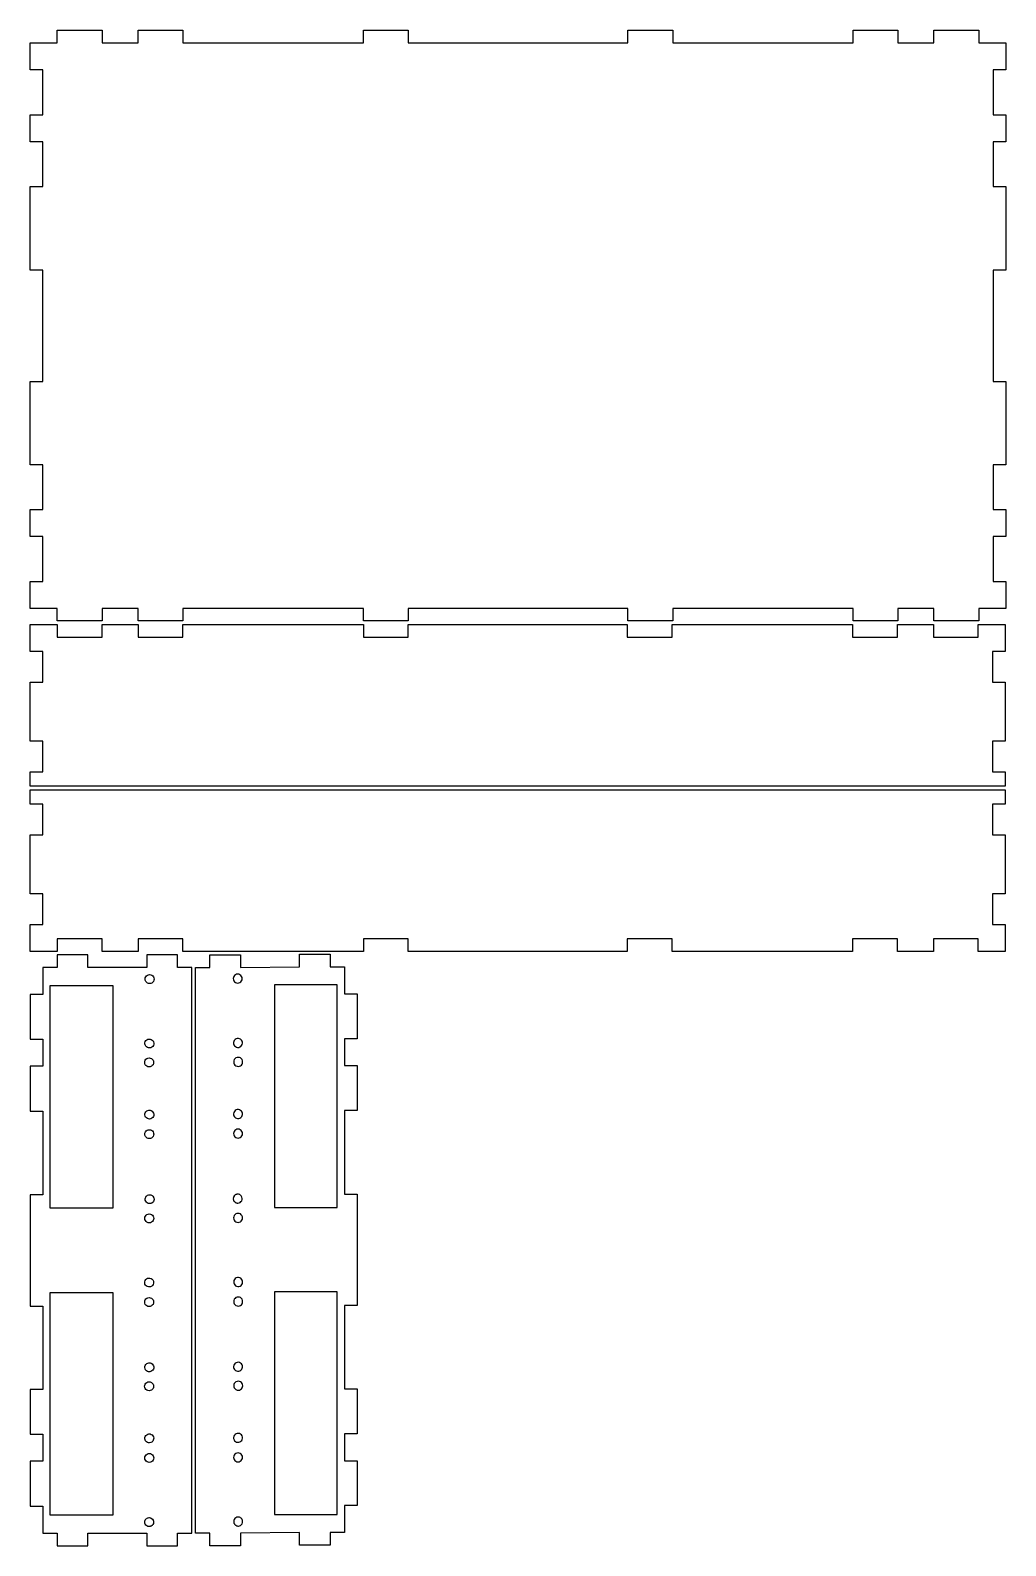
# Model space of a CAD drawing. Header units: metres. Extents: x 53 to 596, y 1470 to 2314.
import ezdxf

# ---------------------------------------------------------------- set-up
doc = ezdxf.new("R2010")
doc.units = ezdxf.units.M

msp = doc.modelspace()

# ---------------------------------------------------------------- linework, layer by layer
at = {"layer": 'Group#17'}
msp.add_polyline3d([(581.39, 1985.19, 0.12), (556.39, 1985.19, 0.12), (556.39, 1992.19, 0.12), (536.39, 1992.19, 0.12), (536.39, 1985.19, 0.12), (511.39, 1985.19, 0.12), (511.39, 1992.19, 0.12), (410.89, 1992.19, 0.12), (410.89, 1985.19, 0.12), (385.89, 1985.19, 0.12), (385.89, 1992.19, 0.12), (263.59, 1992.19, 0.12), (263.59, 1985.19, 0.12), (238.59, 1985.19, 0.12), (238.59, 1992.19, 0.12), (138.09, 1992.19, 0.12), (138.09, 1985.19, 0.12), (113.09, 1985.19, 0.12), (113.09, 1992.19, 0.12), (93.09, 1992.19, 0.12), (93.09, 1985.19, 0.12), (68.09, 1985.19, 0.12), (68.09, 1992.19, 0.12), (53.09, 1992.19, 0.12), (53.09, 2007.19, 0.12), (60.09, 2007.19, 0.12), (60.09, 2032.19, 0.12), (53.09, 2032.19, 0.12), (53.09, 2047.19, 0.12), (60.09, 2047.19, 0.12), (60.09, 2072.19, 0.12), (53.09, 2072.19, 0.12), (53.09, 2118.58, 0.12), (60.09, 2118.58, 0.12), (60.09, 2180.46, 0.12), (53.09, 2180.46, 0.12), (53.09, 2227.04, 0.12), (60.09, 2227.04, 0.12), (60.09, 2252.04, 0.12), (53.09, 2252.04, 0.12), (53.09, 2267.04, 0.12), (60.09, 2267.04, 0.12), (60.09, 2292.04, 0.12), (53.09, 2292.04, 0.12), (53.09, 2307.04, 0.12), (68.09, 2307.04, 0.12), (68.09, 2314.04, 0.12), (93.09, 2314.04, 0.12), (93.09, 2307.04, 0.12), (113.09, 2307.04, 0.12), (113.09, 2314.04, 0.12), (138.09, 2314.04, 0.12), (138.09, 2307.04, 0.12), (238.59, 2307.04, 0.12), (238.59, 2314.04, 0.12), (263.59, 2314.04, 0.12), (263.59, 2307.04, 0.12), (385.89, 2307.04, 0.12), (385.89, 2314.04, 0.12), (410.89, 2314.04, 0.12), (410.89, 2307.04, 0.12), (511.39, 2307.04, 0.12), (511.39, 2314.04, 0.12), (536.39, 2314.04, 0.12), (536.39, 2307.04, 0.12), (556.39, 2307.04, 0.12), (556.39, 2314.04, 0.12), (581.39, 2314.04, 0.12), (581.39, 2307.04, 0.12), (596.39, 2307.04, 0.12), (596.39, 2292.04, 0.12), (589.39, 2292.04, 0.12), (589.39, 2267.04, 0.12), (596.39, 2267.04, 0.12), (596.39, 2252.04, 0.12), (589.39, 2252.04, 0.12), (589.39, 2227.04, 0.12), (596.39, 2227.04, 0.12), (596.39, 2180.46, 0.12), (589.39, 2180.46, 0.12), (589.39, 2118.58, 0.12), (596.39, 2118.58, 0.12), (596.39, 2072.19, 0.12), (589.39, 2072.19, 0.12), (589.39, 2047.19, 0.12), (596.39, 2047.19, 0.12), (596.39, 2032.19, 0.12), (589.39, 2032.19, 0.12), (589.39, 2007.19, 0.12), (596.39, 2007.19, 0.12), (596.39, 1992.19, 0.12), (581.39, 1992.19, 0.12), (581.39, 1985.19, 0.12)], dxfattribs=at)
at = {"layer": 'Group#23'}
for points in [[(263.59, 1983.19, 0.12), (385.59, 1983.19, 0.12), (385.59, 1976.19, 0.12), (410.59, 1976.19, 0.12), (410.59, 1983.19, 0.12), (511.09, 1983.19, 0.12), (511.09, 1976.19, 0.12), (536.09, 1976.19, 0.12), (536.09, 1983.19, 0.12), (556.09, 1983.19, 0.12), (556.09, 1976.19, 0.12), (581.09, 1976.19, 0.12), (581.09, 1983.19, 0.12), (596.09, 1983.19, 0.12), (596.09, 1968.19, 0.12), (589.09, 1968.19, 0.12), (589.09, 1951.19, 0.12), (596.09, 1951.19, 0.12), (596.09, 1918.2, 0.12), (589.09, 1918.2, 0.12), (589.09, 1901.2, 0.12), (596.09, 1901.2, 0.12), (596.09, 1893.2, 0.12), (53.09, 1893.2, 0.12), (53.09, 1901.2, 0.12), (60.09, 1901.2, 0.12), (60.09, 1918.2, 0.12), (53.09, 1918.2, 0.12), (53.09, 1951.19, 0.12), (60.09, 1951.19, 0.12), (60.09, 1968.19, 0.12), (53.09, 1968.19, 0.12), (53.09, 1983.19, 0.12), (68.09, 1983.19, 0.12), (68.09, 1976.19, 0.12), (93.09, 1976.19, 0.12), (93.09, 1983.19, 0.12), (113.09, 1983.19, 0.12), (113.09, 1976.19, 0.12), (138.09, 1976.19, 0.12), (138.09, 1983.19, 0.12), (238.59, 1983.19, 0.12), (238.59, 1976.19, 0.12), (263.59, 1976.19, 0.12), (263.59, 1983.19, 0.12)], [(385.59, 1801.2, 0.12), (263.59, 1801.2, 0.12), (263.59, 1808.2, 0.12), (238.59, 1808.2, 0.12), (238.59, 1801.2, 0.12), (138.09, 1801.2, 0.12), (138.09, 1808.2, 0.12), (113.09, 1808.2, 0.12), (113.09, 1801.2, 0.12), (93.09, 1801.2, 0.12), (93.09, 1808.2, 0.12), (68.09, 1808.2, 0.12), (68.09, 1801.2, 0.12), (53.09, 1801.2, 0.12), (53.09, 1816.2, 0.12), (60.09, 1816.2, 0.12), (60.09, 1833.2, 0.12), (53.09, 1833.2, 0.12), (53.09, 1866.2, 0.12), (60.09, 1866.2, 0.12), (60.09, 1883.2, 0.12), (53.09, 1883.2, 0.12), (53.09, 1891.2, 0.12), (596.09, 1891.2, 0.12), (596.09, 1883.2, 0.12), (589.09, 1883.2, 0.12), (589.09, 1866.2, 0.12), (596.09, 1866.2, 0.12), (596.09, 1833.2, 0.12), (589.09, 1833.2, 0.12), (589.09, 1816.2, 0.12), (596.09, 1816.2, 0.12), (596.09, 1801.2, 0.12), (581.09, 1801.2, 0.12), (581.09, 1808.2, 0.12), (556.09, 1808.2, 0.12), (556.09, 1801.2, 0.12), (536.09, 1801.2, 0.12), (536.09, 1808.2, 0.12), (511.09, 1808.2, 0.12), (511.09, 1801.2, 0.12), (410.59, 1801.2, 0.12), (410.59, 1808.2, 0.12), (385.59, 1808.2, 0.12), (385.59, 1801.2, 0.12)]]:
    msp.add_polyline3d(points, dxfattribs=at)
at = {"layer": 'Group#24'}
for p, q in [((166.19, 1786.71, 0.09), (166.11, 1786.06, 0.09)), ((166.11, 1786.06, 0.09), (166.19, 1785.42, 0.09)), ((166.44, 1787.31, 0.09), (166.19, 1786.71, 0.09)), ((166.19, 1785.42, 0.09), (166.44, 1784.81, 0.1)), ((166.84, 1787.83, 0.09), (166.44, 1787.31, 0.09)), ((166.44, 1784.81, 0.1), (166.84, 1784.3, 0.1)), ((167.36, 1788.23, 0.09), (166.84, 1787.83, 0.09)), ((166.84, 1784.3, 0.1), (167.36, 1783.9, 0.11)), ((167.96, 1788.48, 0.1), (167.36, 1788.23, 0.09)), ((167.36, 1783.9, 0.11), (167.96, 1783.65, 0.11)), ((168.61, 1788.56, 0.1), (167.96, 1788.48, 0.1)), ((167.96, 1783.65, 0.11), (168.61, 1783.56, 0.11)), ((169.26, 1788.48, 0.1), (168.61, 1788.56, 0.1)), ((168.61, 1783.56, 0.11), (169.26, 1783.65, 0.12)), ((169.86, 1788.23, 0.11), (169.26, 1788.48, 0.1)), ((169.26, 1783.65, 0.12), (169.86, 1783.9, 0.12)), ((170.38, 1787.83, 0.11), (169.86, 1788.23, 0.11)), ((169.86, 1783.9, 0.12), (170.38, 1784.3, 0.12)), ((170.77, 1787.31, 0.12), (170.38, 1787.83, 0.11)), ((170.38, 1784.3, 0.12), (170.77, 1784.81, 0.12)), ((171.02, 1786.71, 0.12), (170.77, 1787.31, 0.12)), ((170.77, 1784.81, 0.12), (171.02, 1785.42, 0.12)), ((171.11, 1786.06, 0.12), (171.02, 1786.71, 0.12)), ((171.02, 1785.42, 0.12), (171.11, 1786.06, 0.12)), ((166.42, 1751.08, 0.09), (166.28, 1750.45, 0.09)), ((166.28, 1750.45, 0.09), (166.32, 1749.8, 0.09)), ((166.32, 1749.8, 0.09), (166.51, 1749.18, 0.1)), ((166.72, 1751.66, 0.09), (166.42, 1751.08, 0.09)), ((166.51, 1749.18, 0.1), (166.87, 1748.63, 0.1)), ((167.15, 1752.14, 0.09), (166.72, 1751.66, 0.09)), ((166.87, 1748.63, 0.1), (167.35, 1748.2, 0.11)), ((167.7, 1752.5, 0.09), (167.15, 1752.14, 0.09)), ((167.35, 1748.2, 0.11), (167.93, 1747.9, 0.11)), ((168.32, 1752.69, 0.1), (167.7, 1752.5, 0.09)), ((167.93, 1747.9, 0.11), (168.56, 1747.76, 0.11)), ((168.97, 1752.73, 0.1), (168.32, 1752.69, 0.1)), ((168.56, 1747.76, 0.11), (169.21, 1747.79, 0.12)), ((169.6, 1752.59, 0.1), (168.97, 1752.73, 0.1)), ((169.21, 1747.79, 0.12), (169.83, 1747.99, 0.12)), ((170.18, 1752.29, 0.11), (169.6, 1752.59, 0.1)), ((169.83, 1747.99, 0.12), (170.38, 1748.35, 0.12)), ((170.66, 1751.86, 0.11), (170.18, 1752.29, 0.11)), ((170.38, 1748.35, 0.12), (170.81, 1748.83, 0.12)), ((171.02, 1751.31, 0.12), (170.66, 1751.86, 0.11)), ((170.81, 1748.83, 0.12), (171.11, 1749.41, 0.12)), ((171.22, 1750.69, 0.12), (171.02, 1751.31, 0.12)), ((171.11, 1749.41, 0.12), (171.25, 1750.04, 0.12)), ((171.25, 1750.04, 0.12), (171.22, 1750.69, 0.12)), ((166.46, 1740.34, 0.1), (166.37, 1739.69, 0.1)), ((166.37, 1739.69, 0.1), (166.46, 1739.04, 0.1)), ((166.71, 1740.94, 0.1), (166.46, 1740.34, 0.1)), ((166.46, 1739.04, 0.1), (166.71, 1738.44, 0.11)), ((167.1, 1741.46, 0.1), (166.71, 1740.94, 0.1)), ((166.71, 1738.44, 0.11), (167.1, 1737.92, 0.11)), ((167.62, 1741.86, 0.1), (167.1, 1741.46, 0.1)), ((168.22, 1742.1, 0.1), (167.62, 1741.86, 0.1)), ((168.87, 1742.19, 0.11), (168.22, 1742.1, 0.1)), ((169.52, 1742.1, 0.11), (168.87, 1742.19, 0.11)), ((170.12, 1741.86, 0.12), (169.52, 1742.1, 0.11)), ((170.64, 1741.46, 0.12), (170.12, 1741.86, 0.12)), ((171.04, 1740.94, 0.12), (170.64, 1741.46, 0.12)), ((170.64, 1737.92, 0.13), (171.04, 1738.44, 0.13)), ((171.29, 1740.34, 0.13), (171.04, 1740.94, 0.12)), ((171.04, 1738.44, 0.13), (171.29, 1739.04, 0.13)), ((171.37, 1739.69, 0.13), (171.29, 1740.34, 0.13)), ((171.29, 1739.04, 0.13), (171.37, 1739.69, 0.13)), ((167.1, 1737.92, 0.11), (167.62, 1737.53, 0.12)), ((167.62, 1737.53, 0.12), (168.22, 1737.28, 0.12)), ((168.22, 1737.28, 0.12), (168.87, 1737.19, 0.12)), ((168.87, 1737.19, 0.12), (169.52, 1737.28, 0.13)), ((169.52, 1737.28, 0.13), (170.12, 1737.53, 0.13)), ((170.12, 1737.53, 0.13), (170.64, 1737.92, 0.13)), ((167.73, 1712.91, 0.09), (167.18, 1712.56, 0.09)), ((168.34, 1713.11, 0.1), (167.73, 1712.91, 0.09)), ((168.99, 1713.14, 0.1), (168.34, 1713.11, 0.1)), ((169.63, 1713, 0.1), (168.99, 1713.14, 0.1)), ((170.21, 1712.71, 0.11), (169.63, 1713, 0.1)), ((166.45, 1711.5, 0.09), (166.31, 1710.86, 0.09)), ((166.31, 1710.86, 0.09), (166.34, 1710.21, 0.09)), ((166.34, 1710.21, 0.09), (166.54, 1709.59, 0.1)), ((166.74, 1712.08, 0.09), (166.45, 1711.5, 0.09)), ((166.54, 1709.59, 0.1), (166.89, 1709.05, 0.1)), ((167.18, 1712.56, 0.09), (166.74, 1712.08, 0.09)), ((166.89, 1709.05, 0.1), (167.37, 1708.61, 0.11)), ((167.37, 1708.61, 0.11), (167.95, 1708.32, 0.11)), ((167.95, 1708.32, 0.11), (168.59, 1708.18, 0.11)), ((168.59, 1708.18, 0.11), (169.24, 1708.21, 0.12)), ((169.24, 1708.21, 0.12), (169.86, 1708.41, 0.12)), ((169.86, 1708.41, 0.12), (170.4, 1708.76, 0.12)), ((170.69, 1712.27, 0.11), (170.21, 1712.71, 0.11)), ((170.4, 1708.76, 0.12), (170.84, 1709.24, 0.12)), ((171.04, 1711.72, 0.12), (170.69, 1712.27, 0.11)), ((170.84, 1709.24, 0.12), (171.14, 1709.82, 0.12)), ((171.24, 1711.11, 0.12), (171.04, 1711.72, 0.12)), ((171.14, 1709.82, 0.12), (171.27, 1710.46, 0.12)), ((171.27, 1710.46, 0.12), (171.24, 1711.11, 0.12)), ((166.38, 1700.41, 0.09), (166.29, 1699.76, 0.09)), ((166.29, 1699.76, 0.09), (166.38, 1699.11, 0.09)), ((166.63, 1701.01, 0.09), (166.38, 1700.41, 0.09)), ((166.38, 1699.11, 0.09), (166.63, 1698.51, 0.1)), ((167.02, 1701.53, 0.09), (166.63, 1701.01, 0.09)), ((166.63, 1698.51, 0.1), (167.02, 1697.99, 0.1)), ((167.54, 1701.92, 0.09), (167.02, 1701.53, 0.09)), ((167.02, 1697.99, 0.1), (167.54, 1697.59, 0.11)), ((168.14, 1702.17, 0.1), (167.54, 1701.92, 0.09)), ((167.54, 1697.59, 0.11), (168.14, 1697.35, 0.11)), ((168.79, 1702.26, 0.1), (168.14, 1702.17, 0.1)), ((168.14, 1697.35, 0.11), (168.79, 1697.26, 0.11)), ((169.44, 1702.17, 0.1), (168.79, 1702.26, 0.1)), ((168.79, 1697.26, 0.11), (169.44, 1697.35, 0.12)), ((170.04, 1701.92, 0.11), (169.44, 1702.17, 0.1)), ((169.44, 1697.35, 0.12), (170.04, 1697.59, 0.12)), ((170.56, 1701.53, 0.11), (170.04, 1701.92, 0.11)), ((170.04, 1697.59, 0.12), (170.56, 1697.99, 0.12)), ((170.96, 1701.01, 0.12), (170.56, 1701.53, 0.11)), ((170.56, 1697.99, 0.12), (170.96, 1698.51, 0.12)), ((171.21, 1700.41, 0.12), (170.96, 1701.01, 0.12)), ((170.96, 1698.51, 0.12), (171.21, 1699.11, 0.12)), ((171.29, 1699.76, 0.12), (171.21, 1700.41, 0.12)), ((171.21, 1699.11, 0.12), (171.29, 1699.76, 0.12)), ((166.18, 1664.11, 0.09), (166.11, 1663.79, 0.09)), ((166.18, 1664.11, 0.09), (166.12, 1663.44, 0.09)), ((166.12, 1663.44, 0.09), (166.26, 1662.75, 0.1)), ((166.12, 1663.44, 0.09), (166.14, 1663.14, 0.09)), ((166.4, 1664.72, 0.09), (166.18, 1664.11, 0.09)), ((166.4, 1664.72, 0.09), (166.24, 1664.42, 0.09)), ((166.26, 1662.75, 0.1), (166.5, 1662.23, 0.1)), ((166.26, 1662.75, 0.1), (166.34, 1662.52, 0.1)), ((166.78, 1665.25, 0.09), (166.4, 1664.72, 0.09)), ((166.5, 1662.23, 0.1), (166.59, 1662.12, 0.1)), ((166.78, 1665.25, 0.09), (166.54, 1665, 0.09)), ((166.59, 1662.12, 0.1), (166.69, 1661.97, 0.1)), ((167.28, 1665.67, 0.09), (166.78, 1665.25, 0.09)), ((167.28, 1665.67, 0.09), (166.98, 1665.48, 0.09)), ((167.87, 1665.94, 0.1), (167.28, 1665.67, 0.09)), ((167.87, 1665.94, 0.1), (167.52, 1665.84, 0.09)), ((168.51, 1666.05, 0.1), (167.87, 1665.94, 0.1)), ((168.51, 1666.05, 0.1), (168.14, 1666.03, 0.1)), ((169.1, 1666, 0.1), (168.51, 1666.05, 0.1)), ((169.1, 1666, 0.1), (168.79, 1666.07, 0.1)), ((169.66, 1665.81, 0.11), (169.1, 1666, 0.1)), ((169.66, 1665.81, 0.11), (169.43, 1665.93, 0.1)), ((169.77, 1665.77, 0.11), (169.66, 1665.81, 0.11)), ((169.85, 1665.71, 0.11), (169.77, 1665.77, 0.11)), ((170.16, 1665.49, 0.11), (170.01, 1665.63, 0.11)), ((170.3, 1665.39, 0.11), (170.16, 1665.49, 0.11)), ((170.4, 1665.28, 0.11), (170.3, 1665.39, 0.11)), ((170.44, 1661.87, 0.12), (170.82, 1662.41, 0.12)), ((170.56, 1665.08, 0.11), (170.49, 1665.2, 0.11)), ((170.8, 1664.71, 0.12), (170.56, 1665.08, 0.11)), ((170.72, 1664.9, 0.11), (170.56, 1665.08, 0.11)), ((170.8, 1664.71, 0.12), (170.72, 1664.9, 0.11)), ((170.99, 1664.3, 0.12), (170.8, 1664.71, 0.12)), ((170.82, 1662.41, 0.12), (171.04, 1663.02, 0.12)), ((171.1, 1663.66, 0.12), (170.99, 1664.3, 0.12)), ((171.04, 1663.02, 0.12), (171.1, 1663.66, 0.12)), ((166.67, 1654.11, 0.39), (166.42, 1653.5, 0.39)), ((167.06, 1654.62, 0.39), (166.67, 1654.11, 0.39)), ((166.81, 1661.87, 0.1), (166.92, 1661.73, 0.1)), ((166.92, 1661.73, 0.1), (167.09, 1661.61, 0.1)), ((167.58, 1655.02, 0.39), (167.06, 1654.62, 0.39)), ((167.09, 1661.61, 0.1), (167.17, 1661.54, 0.1)), ((167.17, 1661.54, 0.1), (167.26, 1661.49, 0.11)), ((167.26, 1661.49, 0.11), (167.45, 1661.36, 0.11)), ((167.26, 1661.49, 0.11), (167.7, 1661.26, 0.11)), ((167.45, 1661.36, 0.11), (167.7, 1661.26, 0.11)), ((168.18, 1655.27, 0.4), (167.58, 1655.02, 0.39)), ((167.7, 1661.26, 0.11), (167.75, 1661.24, 0.11)), ((167.75, 1661.24, 0.11), (167.8, 1661.23, 0.11)), ((167.8, 1661.23, 0.11), (168.06, 1661.13, 0.11)), ((167.8, 1661.23, 0.11), (168.39, 1661.1, 0.11)), ((168.06, 1661.13, 0.11), (168.39, 1661.1, 0.11)), ((168.83, 1655.36, 0.4), (168.18, 1655.27, 0.4)), ((168.39, 1661.1, 0.11), (168.71, 1661.07, 0.12)), ((168.71, 1661.07, 0.12), (169.35, 1661.18, 0.12)), ((169.48, 1655.27, 0.4), (168.83, 1655.36, 0.4)), ((169.35, 1661.18, 0.12), (169.94, 1661.46, 0.12)), ((170.08, 1655.02, 0.41), (169.48, 1655.27, 0.4)), ((169.94, 1661.46, 0.12), (170.44, 1661.87, 0.12)), ((170.6, 1654.62, 0.41), (170.08, 1655.02, 0.41)), ((171, 1654.11, 0.42), (170.6, 1654.62, 0.41)), ((171.24, 1653.5, 0.42), (171, 1654.11, 0.42)), ((166.42, 1653.5, 0.39), (166.33, 1652.86, 0.39)), ((166.33, 1652.86, 0.39), (166.42, 1652.21, 0.39)), ((166.42, 1652.21, 0.39), (166.67, 1651.61, 0.4)), ((166.67, 1651.61, 0.4), (167.06, 1651.09, 0.4)), ((167.06, 1651.09, 0.4), (167.58, 1650.69, 0.41)), ((167.58, 1650.69, 0.41), (168.18, 1650.44, 0.41)), ((168.18, 1650.44, 0.41), (168.83, 1650.36, 0.41)), ((168.83, 1650.36, 0.41), (169.48, 1650.44, 0.42)), ((169.48, 1650.44, 0.42), (170.08, 1650.69, 0.42)), ((170.08, 1650.69, 0.42), (170.6, 1651.09, 0.42)), ((170.6, 1651.09, 0.42), (171, 1651.61, 0.42)), ((171, 1651.61, 0.42), (171.24, 1652.21, 0.42)), ((171.33, 1652.86, 0.42), (171.24, 1653.5, 0.42)), ((171.24, 1652.21, 0.42), (171.33, 1652.86, 0.42)), ((166.44, 1570.8, 0.39), (166.3, 1570.16, 0.39)), ((166.3, 1570.16, 0.39), (166.33, 1569.51, 0.39)), ((166.33, 1569.51, 0.39), (166.53, 1568.9, 0.4)), ((166.74, 1571.38, 0.39), (166.44, 1570.8, 0.39)), ((167.17, 1571.86, 0.39), (166.74, 1571.38, 0.39)), ((167.72, 1572.21, 0.39), (167.17, 1571.86, 0.39)), ((168.34, 1572.41, 0.4), (167.72, 1572.21, 0.39)), ((168.99, 1572.44, 0.4), (168.34, 1572.41, 0.4)), ((169.62, 1572.31, 0.4), (168.99, 1572.44, 0.4)), ((170.2, 1572.01, 0.41), (169.62, 1572.31, 0.4)), ((170.68, 1571.57, 0.41), (170.2, 1572.01, 0.41)), ((171.04, 1571.03, 0.42), (170.68, 1571.57, 0.41)), ((171.23, 1570.41, 0.42), (171.04, 1571.03, 0.42)), ((171.13, 1569.12, 0.42), (171.27, 1569.76, 0.42)), ((171.27, 1569.76, 0.42), (171.23, 1570.41, 0.42)), ((166.53, 1568.9, 0.4), (166.89, 1568.35, 0.4)), ((167.12, 1561.17, 0.4), (166.72, 1560.66, 0.4)), ((166.89, 1568.35, 0.4), (167.37, 1567.91, 0.41)), ((167.64, 1561.57, 0.4), (167.12, 1561.17, 0.4)), ((167.37, 1567.91, 0.41), (167.95, 1567.62, 0.41)), ((168.24, 1561.82, 0.4), (167.64, 1561.57, 0.4)), ((167.95, 1567.62, 0.41), (168.58, 1567.48, 0.41)), ((168.89, 1561.91, 0.41), (168.24, 1561.82, 0.4)), ((168.58, 1567.48, 0.41), (169.23, 1567.51, 0.42)), ((169.54, 1561.82, 0.41), (168.89, 1561.91, 0.41)), ((169.23, 1567.51, 0.42), (169.85, 1567.71, 0.42)), ((170.14, 1561.57, 0.42), (169.54, 1561.82, 0.41)), ((169.85, 1567.71, 0.42), (170.4, 1568.06, 0.42)), ((170.66, 1561.17, 0.42), (170.14, 1561.57, 0.42)), ((170.4, 1568.06, 0.42), (170.83, 1568.54, 0.42)), ((171.05, 1560.66, 0.42), (170.66, 1561.17, 0.42)), ((170.83, 1568.54, 0.42), (171.13, 1569.12, 0.42)), ((166.47, 1560.05, 0.4), (166.39, 1559.41, 0.4)), ((166.39, 1559.41, 0.4), (166.47, 1558.76, 0.4)), ((166.72, 1560.66, 0.4), (166.47, 1560.05, 0.4)), ((166.47, 1558.76, 0.4), (166.72, 1558.16, 0.41)), ((166.72, 1558.16, 0.41), (167.12, 1557.64, 0.41)), ((167.12, 1557.64, 0.41), (167.64, 1557.24, 0.41)), ((167.64, 1557.24, 0.41), (168.24, 1556.99, 0.42)), ((168.24, 1556.99, 0.42), (168.89, 1556.91, 0.42)), ((168.89, 1556.91, 0.42), (169.54, 1556.99, 0.43)), ((169.54, 1556.99, 0.43), (170.14, 1557.24, 0.43)), ((170.14, 1557.24, 0.43), (170.66, 1557.64, 0.43)), ((170.66, 1557.64, 0.43), (171.05, 1558.16, 0.43)), ((171.3, 1560.05, 0.43), (171.05, 1560.66, 0.42)), ((171.05, 1558.16, 0.43), (171.3, 1558.76, 0.43)), ((171.39, 1559.41, 0.43), (171.3, 1560.05, 0.43)), ((171.3, 1558.76, 0.43), (171.39, 1559.41, 0.43)), ((166.46, 1531.22, 0.39), (166.33, 1530.58, 0.39)), ((166.33, 1530.58, 0.39), (166.36, 1529.93, 0.39)), ((166.36, 1529.93, 0.39), (166.56, 1529.31, 0.4)), ((166.76, 1531.79, 0.39), (166.46, 1531.22, 0.39)), ((166.56, 1529.31, 0.4), (166.91, 1528.77, 0.4)), ((167.2, 1532.28, 0.39), (166.76, 1531.79, 0.39)), ((166.91, 1528.77, 0.4), (167.39, 1528.33, 0.4)), ((167.74, 1532.63, 0.39), (167.2, 1532.28, 0.39)), ((167.39, 1528.33, 0.4), (167.97, 1528.03, 0.41)), ((168.36, 1532.83, 0.4), (167.74, 1532.63, 0.39)), ((167.97, 1528.03, 0.41), (168.61, 1527.89, 0.41)), ((169.01, 1532.86, 0.4), (168.36, 1532.83, 0.4)), ((168.61, 1527.89, 0.41), (169.26, 1527.93, 0.42)), ((169.65, 1532.72, 0.4), (169.01, 1532.86, 0.4)), ((169.26, 1527.93, 0.42), (169.87, 1528.13, 0.42)), ((170.23, 1532.42, 0.41), (169.65, 1532.72, 0.4)), ((169.87, 1528.13, 0.42), (170.42, 1528.48, 0.42)), ((170.71, 1531.99, 0.41), (170.23, 1532.42, 0.41)), ((170.42, 1528.48, 0.42), (170.86, 1528.96, 0.42)), ((171.06, 1531.44, 0.42), (170.71, 1531.99, 0.41)), ((170.86, 1528.96, 0.42), (171.15, 1529.54, 0.42)), ((171.26, 1530.82, 0.42), (171.06, 1531.44, 0.42)), ((171.15, 1529.54, 0.42), (171.29, 1530.17, 0.42)), ((171.29, 1530.17, 0.42), (171.26, 1530.82, 0.42)), ((166.39, 1520.12, 0.39), (166.31, 1519.48, 0.39)), ((166.31, 1519.48, 0.39), (166.39, 1518.83, 0.39)), ((166.64, 1520.73, 0.39), (166.39, 1520.12, 0.39)), ((166.39, 1518.83, 0.39), (166.64, 1518.23, 0.4)), ((167.04, 1521.24, 0.39), (166.64, 1520.73, 0.39)), ((167.56, 1521.64, 0.39), (167.04, 1521.24, 0.39)), ((168.16, 1521.89, 0.4), (167.56, 1521.64, 0.39)), ((168.81, 1521.98, 0.4), (168.16, 1521.89, 0.4)), ((169.46, 1521.89, 0.4), (168.81, 1521.98, 0.4)), ((170.06, 1521.64, 0.41), (169.46, 1521.89, 0.4)), ((170.58, 1521.24, 0.41), (170.06, 1521.64, 0.41)), ((170.97, 1520.73, 0.42), (170.58, 1521.24, 0.41)), ((171.22, 1520.12, 0.42), (170.97, 1520.73, 0.42)), ((170.97, 1518.23, 0.42), (171.22, 1518.83, 0.42)), ((171.31, 1519.48, 0.42), (171.22, 1520.12, 0.42)), ((171.22, 1518.83, 0.42), (171.31, 1519.48, 0.42)), ((166.64, 1518.23, 0.4), (167.04, 1517.71, 0.4)), ((167.04, 1517.71, 0.4), (167.56, 1517.31, 0.41)), ((167.56, 1517.31, 0.41), (168.16, 1517.06, 0.41)), ((168.16, 1517.06, 0.41), (168.81, 1516.98, 0.41)), ((168.81, 1516.98, 0.41), (169.46, 1517.06, 0.42)), ((169.46, 1517.06, 0.42), (170.06, 1517.31, 0.42)), ((170.06, 1517.31, 0.42), (170.58, 1517.71, 0.42)), ((170.58, 1517.71, 0.42), (170.97, 1518.23, 0.42)), ((167.04, 1485.44, 0.4), (166.67, 1484.91, 0.4)), ((167.04, 1485.44, 0.4), (166.8, 1485.19, 0.4)), ((167.54, 1485.86, 0.4), (167.04, 1485.44, 0.4)), ((167.54, 1485.86, 0.4), (167.24, 1485.67, 0.4)), ((168.13, 1486.13, 0.41), (167.54, 1485.86, 0.4)), ((168.13, 1486.13, 0.41), (167.79, 1486.02, 0.4)), ((168.77, 1486.24, 0.41), (168.13, 1486.13, 0.41)), ((168.77, 1486.24, 0.41), (168.41, 1486.22, 0.41)), ((169.37, 1486.19, 0.41), (168.77, 1486.24, 0.41)), ((169.37, 1486.19, 0.41), (169.06, 1486.26, 0.41)), ((169.93, 1486, 0.42), (169.37, 1486.19, 0.41)), ((169.93, 1486, 0.42), (169.69, 1486.12, 0.41)), ((170.03, 1485.96, 0.42), (169.93, 1486, 0.42)), ((170.11, 1485.9, 0.42), (170.03, 1485.96, 0.42)), ((170.42, 1485.68, 0.42), (170.27, 1485.82, 0.42)), ((170.56, 1485.58, 0.42), (170.42, 1485.68, 0.42)), ((170.66, 1485.47, 0.42), (170.56, 1485.58, 0.42)), ((170.83, 1485.27, 0.42), (170.75, 1485.39, 0.42)), ((170.98, 1485.08, 0.43), (170.83, 1485.27, 0.42)), ((171.07, 1484.9, 0.43), (170.83, 1485.27, 0.42)), ((171.07, 1484.9, 0.43), (170.98, 1485.08, 0.43)), ((166.44, 1484.3, 0.4), (166.37, 1483.98, 0.4)), ((166.44, 1484.3, 0.4), (166.39, 1483.62, 0.4)), ((166.39, 1483.62, 0.4), (166.53, 1482.94, 0.41)), ((166.39, 1483.62, 0.4), (166.4, 1483.33, 0.4)), ((166.67, 1484.91, 0.4), (166.44, 1484.3, 0.4)), ((166.67, 1484.91, 0.4), (166.51, 1484.61, 0.4)), ((166.53, 1482.94, 0.41), (166.77, 1482.42, 0.41)), ((166.53, 1482.94, 0.41), (166.6, 1482.71, 0.41)), ((166.77, 1482.42, 0.41), (166.86, 1482.31, 0.41)), ((166.86, 1482.31, 0.41), (166.95, 1482.16, 0.41)), ((167.07, 1482.06, 0.41), (167.18, 1481.92, 0.41)), ((167.18, 1481.92, 0.41), (167.35, 1481.8, 0.41)), ((167.35, 1481.8, 0.41), (167.44, 1481.73, 0.41)), ((167.44, 1481.73, 0.41), (167.52, 1481.68, 0.42)), ((167.52, 1481.68, 0.42), (167.97, 1481.45, 0.42)), ((167.52, 1481.68, 0.42), (167.71, 1481.55, 0.42)), ((167.71, 1481.55, 0.42), (167.97, 1481.45, 0.42)), ((167.97, 1481.45, 0.42), (168.01, 1481.43, 0.42)), ((168.01, 1481.43, 0.42), (168.06, 1481.42, 0.42)), ((168.06, 1481.42, 0.42), (168.65, 1481.29, 0.42)), ((168.06, 1481.42, 0.42), (168.33, 1481.32, 0.42)), ((168.33, 1481.32, 0.42), (168.65, 1481.29, 0.42)), ((168.65, 1481.29, 0.42), (168.97, 1481.26, 0.43)), ((168.97, 1481.26, 0.43), (169.61, 1481.37, 0.43)), ((169.61, 1481.37, 0.43), (170.2, 1481.65, 0.43)), ((170.2, 1481.65, 0.43), (170.7, 1482.06, 0.43)), ((170.7, 1482.06, 0.43), (171.08, 1482.59, 0.43)), ((171.25, 1484.49, 0.43), (171.07, 1484.9, 0.43)), ((171.08, 1482.59, 0.43), (171.3, 1483.2, 0.43)), ((171.36, 1483.85, 0.43), (171.25, 1484.49, 0.43)), ((171.3, 1483.2, 0.43), (171.36, 1483.85, 0.43))]:
    msp.add_line(p, q, dxfattribs=at)
for points in [[(235.08, 1666.02, 0.12), (235.08, 1604.02, 0.12), (228.08, 1604.02, 0.12), (228.08, 1557.63, 0.12), (235.08, 1557.63, 0.12), (235.08, 1532.63, 0.12), (228.08, 1532.63, 0.12), (228.08, 1517.63, 0.12), (235.08, 1517.63, 0.12), (235.08, 1492.63, 0.12), (228.08, 1492.63, 0.12), (228.08, 1477.63, 0.12), (220.08, 1477.63, 0.12), (220.08, 1470.63, 0.12), (203.08, 1470.63, 0.12), (203.08, 1477.63, 0.12), (170.08, 1477.33, 0.12), (170.08, 1470.33, 0.12), (153.08, 1470.33, 0.12), (153.08, 1477.33, 0.12), (145.08, 1477.33, 0.12), (145.08, 1792.3, 0.12), (153.08, 1792.3, 0.12), (153.08, 1799.3, 0.12), (170.08, 1799.3, 0.12), (170.08, 1792.3, 0.12), (203.08, 1792.61, 0.12), (203.08, 1799.61, 0.12), (220.08, 1799.61, 0.12), (220.08, 1792.61, 0.12), (228.08, 1792.61, 0.12), (228.08, 1777.61, 0.12), (235.08, 1777.61, 0.12), (235.08, 1752.61, 0.12), (228.08, 1752.61, 0.12), (228.08, 1737.61, 0.12), (235.08, 1737.61, 0.12), (235.08, 1712.61, 0.12), (228.08, 1712.61, 0.12), (228.08, 1666.02, 0.12), (235.08, 1666.02, 0.12)], [(189.08, 1782.61, 0.12), (189.08, 1658.61, 0.12), (224.08, 1658.61, 0.12), (224.08, 1782.61, 0.12), (189.08, 1782.61, 0.12)], [(166.62, 1616.09, 0.41), (166.97, 1615.54, 0.41), (167.46, 1615.1, 0.42), (168.03, 1614.81, 0.42), (168.67, 1614.67, 0.42), (169.32, 1614.7, 0.43), (169.94, 1614.9, 0.43), (170.48, 1615.25, 0.43), (170.92, 1615.74, 0.43), (171.22, 1616.31, 0.43), (171.36, 1616.95, 0.43), (171.32, 1617.6, 0.43), (171.12, 1618.22, 0.43), (170.77, 1618.76, 0.42), (170.29, 1619.2, 0.42), (169.71, 1619.5, 0.41), (169.08, 1619.63, 0.41), (168.43, 1619.6, 0.41), (167.81, 1619.4, 0.4), (167.26, 1619.05, 0.4), (166.83, 1618.57, 0.4), (166.53, 1617.99, 0.4), (166.39, 1617.36, 0.4), (166.42, 1616.71, 0.4), (166.62, 1616.09, 0.41)], [(224.08, 1487.63, 0.12), (224.08, 1611.63, 0.12), (189.08, 1611.63, 0.12), (189.08, 1487.63, 0.12), (224.08, 1487.63, 0.12)], [(170.64, 1608.02, 0.42), (170.12, 1608.42, 0.42), (169.52, 1608.67, 0.41), (168.87, 1608.75, 0.41), (168.23, 1608.67, 0.41), (167.62, 1608.42, 0.4), (167.11, 1608.02, 0.4), (166.71, 1607.5, 0.4), (166.46, 1606.9, 0.4), (166.37, 1606.25, 0.4), (166.46, 1605.61, 0.4), (166.71, 1605, 0.41), (167.11, 1604.48, 0.41), (167.62, 1604.09, 0.42), (168.23, 1603.84, 0.42), (168.87, 1603.75, 0.42), (169.52, 1603.84, 0.43), (170.12, 1604.09, 0.43), (170.64, 1604.48, 0.43), (171.04, 1605, 0.43), (171.29, 1605.61, 0.43), (171.37, 1606.25, 0.43), (171.29, 1606.9, 0.43), (171.04, 1607.5, 0.43), (170.64, 1608.02, 0.42)]]:
    msp.add_polyline3d(points, dxfattribs=at)
at = {"layer": 'Group#27'}
for p, q in [((117.05, 1785.76, 0.13), (117.14, 1786.4, 0.13)), ((117.14, 1785.11, 0.12), (117.05, 1785.76, 0.13)), ((117.14, 1786.4, 0.13), (117.39, 1787.01, 0.13)), ((117.39, 1784.51, 0.12), (117.14, 1785.11, 0.12)), ((117.39, 1787.01, 0.13), (117.78, 1787.53, 0.14)), ((117.78, 1783.99, 0.12), (117.39, 1784.51, 0.12)), ((117.78, 1787.53, 0.14), (118.3, 1787.92, 0.14)), ((118.3, 1783.59, 0.13), (117.78, 1783.99, 0.12)), ((118.3, 1787.92, 0.14), (118.9, 1788.17, 0.14)), ((118.9, 1783.34, 0.13), (118.3, 1783.59, 0.13)), ((118.9, 1788.17, 0.14), (119.55, 1788.26, 0.15)), ((119.55, 1783.26, 0.13), (118.9, 1783.34, 0.13)), ((119.55, 1788.26, 0.15), (120.2, 1788.17, 0.15)), ((120.2, 1783.34, 0.14), (119.55, 1783.26, 0.13)), ((120.2, 1788.17, 0.15), (120.8, 1787.92, 0.15)), ((120.8, 1783.59, 0.14), (120.2, 1783.34, 0.14)), ((120.8, 1787.92, 0.15), (121.32, 1787.53, 0.16)), ((121.32, 1783.99, 0.14), (120.8, 1783.59, 0.14)), ((121.32, 1787.53, 0.16), (121.72, 1787.01, 0.16)), ((121.72, 1784.51, 0.15), (121.32, 1783.99, 0.14)), ((121.72, 1787.01, 0.16), (121.97, 1786.4, 0.16)), ((121.97, 1785.11, 0.15), (121.72, 1784.51, 0.15)), ((121.97, 1786.4, 0.16), (122.05, 1785.76, 0.15)), ((122.05, 1785.76, 0.15), (121.97, 1785.11, 0.15)), ((116.91, 1749.74, 0.12), (116.95, 1750.38, 0.13)), ((117.05, 1749.1, 0.12), (116.91, 1749.74, 0.12)), ((116.95, 1750.38, 0.13), (117.14, 1751, 0.13)), ((117.35, 1748.52, 0.12), (117.05, 1749.1, 0.12)), ((117.14, 1751, 0.13), (117.5, 1751.55, 0.13)), ((117.78, 1748.04, 0.12), (117.35, 1748.52, 0.12)), ((117.5, 1751.55, 0.13), (117.98, 1751.99, 0.14)), ((118.33, 1747.69, 0.13), (117.78, 1748.04, 0.12)), ((117.98, 1751.99, 0.14), (118.56, 1752.28, 0.14)), ((118.95, 1747.49, 0.13), (118.33, 1747.69, 0.13)), ((118.56, 1752.28, 0.14), (119.19, 1752.42, 0.15)), ((119.6, 1747.46, 0.13), (118.95, 1747.49, 0.13)), ((119.19, 1752.42, 0.15), (119.84, 1752.39, 0.15)), ((120.23, 1747.59, 0.14), (119.6, 1747.46, 0.13)), ((119.84, 1752.39, 0.15), (120.46, 1752.19, 0.15)), ((120.81, 1747.89, 0.14), (120.23, 1747.59, 0.14)), ((120.46, 1752.19, 0.15), (121.01, 1751.84, 0.16)), ((121.29, 1748.33, 0.15), (120.81, 1747.89, 0.14)), ((121.01, 1751.84, 0.16), (121.44, 1751.36, 0.16)), ((121.65, 1748.87, 0.15), (121.29, 1748.33, 0.15)), ((121.44, 1751.36, 0.16), (121.74, 1750.78, 0.16)), ((121.85, 1749.49, 0.15), (121.65, 1748.87, 0.15)), ((121.74, 1750.78, 0.16), (121.88, 1750.14, 0.15)), ((121.88, 1750.14, 0.15), (121.85, 1749.49, 0.15)), ((116.79, 1739.38, 0.12), (116.88, 1740.03, 0.12)), ((116.88, 1738.74, 0.12), (116.79, 1739.38, 0.12)), ((116.88, 1740.03, 0.12), (117.13, 1740.63, 0.12)), ((117.13, 1738.13, 0.11), (116.88, 1738.74, 0.12)), ((117.13, 1740.63, 0.12), (117.52, 1741.15, 0.13)), ((117.52, 1737.62, 0.12), (117.13, 1738.13, 0.11)), ((117.52, 1741.15, 0.13), (118.04, 1741.55, 0.13)), ((118.04, 1741.55, 0.13), (118.64, 1741.8, 0.14)), ((118.64, 1741.8, 0.14), (119.29, 1741.88, 0.14)), ((119.29, 1741.88, 0.14), (119.94, 1741.8, 0.14)), ((119.94, 1741.8, 0.14), (120.54, 1741.55, 0.15)), ((120.54, 1741.55, 0.15), (121.06, 1741.15, 0.15)), ((121.06, 1741.15, 0.15), (121.46, 1740.63, 0.15)), ((121.46, 1738.13, 0.14), (121.06, 1737.62, 0.14)), ((121.46, 1740.63, 0.15), (121.71, 1740.03, 0.15)), ((121.71, 1738.74, 0.14), (121.46, 1738.13, 0.14)), ((121.71, 1740.03, 0.15), (121.79, 1739.38, 0.15)), ((121.79, 1739.38, 0.15), (121.71, 1738.74, 0.14)), ((118.04, 1737.22, 0.12), (117.52, 1737.62, 0.12)), ((118.64, 1736.97, 0.12), (118.04, 1737.22, 0.12)), ((119.29, 1736.88, 0.12), (118.64, 1736.97, 0.12)), ((119.94, 1736.97, 0.13), (119.29, 1736.88, 0.12)), ((120.54, 1737.22, 0.13), (119.94, 1736.97, 0.13)), ((121.06, 1737.62, 0.14), (120.54, 1737.22, 0.13)), ((118.53, 1712.7, 0.14), (119.17, 1712.84, 0.15)), ((119.17, 1712.84, 0.15), (119.82, 1712.8, 0.15)), ((119.82, 1712.8, 0.15), (120.44, 1712.6, 0.15)), ((116.89, 1710.15, 0.12), (116.92, 1710.8, 0.13)), ((117.03, 1709.52, 0.12), (116.89, 1710.15, 0.12)), ((116.92, 1710.8, 0.13), (117.12, 1711.42, 0.13)), ((117.32, 1708.94, 0.12), (117.03, 1709.52, 0.12)), ((117.12, 1711.42, 0.13), (117.47, 1711.97, 0.13)), ((117.76, 1708.46, 0.12), (117.32, 1708.94, 0.12)), ((117.47, 1711.97, 0.13), (117.95, 1712.4, 0.14)), ((118.31, 1708.1, 0.13), (117.76, 1708.46, 0.12)), ((117.95, 1712.4, 0.14), (118.53, 1712.7, 0.14)), ((118.92, 1707.9, 0.13), (118.31, 1708.1, 0.13)), ((119.57, 1707.87, 0.13), (118.92, 1707.9, 0.13)), ((120.21, 1708.01, 0.14), (119.57, 1707.87, 0.13)), ((120.79, 1708.31, 0.14), (120.21, 1708.01, 0.14)), ((120.44, 1712.6, 0.15), (120.98, 1712.25, 0.16)), ((121.27, 1708.74, 0.15), (120.79, 1708.31, 0.14)), ((120.98, 1712.25, 0.16), (121.42, 1711.77, 0.16)), ((121.62, 1709.29, 0.15), (121.27, 1708.74, 0.15)), ((121.42, 1711.77, 0.16), (121.72, 1711.19, 0.16)), ((121.82, 1709.91, 0.15), (121.62, 1709.29, 0.15)), ((121.72, 1711.19, 0.16), (121.85, 1710.56, 0.15)), ((121.85, 1710.56, 0.15), (121.82, 1709.91, 0.15)), ((116.87, 1699.45, 0.13), (116.96, 1700.1, 0.13)), ((116.96, 1698.81, 0.12), (116.87, 1699.45, 0.13)), ((116.96, 1700.1, 0.13), (117.21, 1700.7, 0.13)), ((117.21, 1698.2, 0.12), (116.96, 1698.81, 0.12)), ((117.21, 1700.7, 0.13), (117.6, 1701.22, 0.14)), ((117.6, 1697.69, 0.12), (117.21, 1698.2, 0.12)), ((117.6, 1701.22, 0.14), (118.12, 1701.62, 0.14)), ((118.12, 1697.29, 0.13), (117.6, 1697.69, 0.12)), ((118.12, 1701.62, 0.14), (118.72, 1701.87, 0.14)), ((118.72, 1697.04, 0.13), (118.12, 1697.29, 0.13)), ((118.72, 1701.87, 0.14), (119.37, 1701.95, 0.15)), ((119.37, 1696.95, 0.13), (118.72, 1697.04, 0.13)), ((119.37, 1701.95, 0.15), (120.02, 1701.87, 0.15)), ((120.02, 1697.04, 0.14), (119.37, 1696.95, 0.13)), ((120.02, 1701.87, 0.15), (120.62, 1701.62, 0.15)), ((120.62, 1697.29, 0.14), (120.02, 1697.04, 0.14)), ((120.62, 1701.62, 0.15), (121.14, 1701.22, 0.16)), ((121.14, 1697.69, 0.14), (120.62, 1697.29, 0.14)), ((121.14, 1701.22, 0.16), (121.54, 1700.7, 0.16)), ((121.54, 1698.2, 0.15), (121.14, 1697.69, 0.14)), ((121.54, 1700.7, 0.16), (121.79, 1700.1, 0.16)), ((121.79, 1698.81, 0.15), (121.54, 1698.2, 0.15)), ((121.79, 1700.1, 0.16), (121.87, 1699.45, 0.15)), ((121.87, 1699.45, 0.15), (121.79, 1698.81, 0.15)), ((117.06, 1663.36, 0.13), (117.17, 1664, 0.13)), ((117.12, 1662.71, 0.12), (117.06, 1663.36, 0.13)), ((117.35, 1662.1, 0.12), (117.12, 1662.71, 0.12)), ((117.17, 1664, 0.13), (117.36, 1664.4, 0.13)), ((117.36, 1664.4, 0.13), (117.6, 1664.77, 0.13)), ((117.36, 1664.4, 0.13), (117.45, 1664.59, 0.13)), ((117.45, 1664.59, 0.13), (117.6, 1664.77, 0.13)), ((117.6, 1664.77, 0.13), (117.67, 1664.89, 0.13)), ((117.77, 1664.97, 0.13), (117.86, 1665.09, 0.14)), ((117.86, 1665.09, 0.14), (118, 1665.19, 0.14)), ((118, 1665.19, 0.14), (118.16, 1665.33, 0.14)), ((118.31, 1665.41, 0.14), (118.39, 1665.46, 0.14)), ((118.39, 1665.46, 0.14), (118.5, 1665.5, 0.14)), ((118.5, 1665.5, 0.14), (119.06, 1665.69, 0.14)), ((118.5, 1665.5, 0.14), (118.73, 1665.62, 0.14)), ((119.06, 1665.69, 0.14), (119.37, 1665.76, 0.15)), ((119.06, 1665.69, 0.14), (119.65, 1665.75, 0.15)), ((119.65, 1665.75, 0.15), (120.02, 1665.73, 0.15)), ((119.65, 1665.75, 0.15), (120.29, 1665.64, 0.15)), ((120.29, 1665.64, 0.15), (120.64, 1665.53, 0.15)), ((120.29, 1665.64, 0.15), (120.88, 1665.36, 0.15)), ((120.88, 1665.36, 0.15), (121.18, 1665.18, 0.16)), ((120.88, 1665.36, 0.15), (121.38, 1664.95, 0.16)), ((121.38, 1664.95, 0.16), (121.62, 1664.7, 0.16)), ((121.38, 1664.95, 0.16), (121.76, 1664.42, 0.16)), ((121.9, 1662.44, 0.15), (121.66, 1661.93, 0.15)), ((121.76, 1664.42, 0.16), (121.92, 1664.12, 0.16)), ((121.76, 1664.42, 0.16), (121.98, 1663.81, 0.16)), ((121.9, 1662.44, 0.15), (121.82, 1662.21, 0.15)), ((122.04, 1663.13, 0.15), (121.9, 1662.44, 0.15)), ((121.98, 1663.81, 0.16), (122.05, 1663.48, 0.16)), ((121.98, 1663.81, 0.16), (122.04, 1663.13, 0.15)), ((122.04, 1663.13, 0.15), (122.02, 1662.83, 0.15)), ((116.92, 1653.2, -0.17), (117.17, 1653.8, -0.17)), ((117.17, 1653.8, -0.17), (117.56, 1654.32, -0.16)), ((117.72, 1661.57, 0.12), (117.35, 1662.1, 0.12)), ((117.56, 1654.32, -0.16), (118.08, 1654.71, -0.16)), ((118.22, 1661.15, 0.13), (117.72, 1661.57, 0.12)), ((118.08, 1654.71, -0.16), (118.68, 1654.96, -0.16)), ((118.81, 1660.88, 0.13), (118.22, 1661.15, 0.13)), ((118.68, 1654.96, -0.16), (119.33, 1655.05, -0.15)), ((119.45, 1660.77, 0.13), (118.81, 1660.88, 0.13)), ((119.33, 1655.05, -0.15), (119.98, 1654.96, -0.15)), ((119.78, 1660.8, 0.13), (119.45, 1660.77, 0.13)), ((120.37, 1660.92, 0.14), (119.78, 1660.8, 0.13)), ((120.1, 1660.83, 0.14), (119.78, 1660.8, 0.13)), ((119.98, 1654.96, -0.15), (120.58, 1654.71, -0.15)), ((120.37, 1660.92, 0.14), (120.1, 1660.83, 0.14)), ((120.41, 1660.93, 0.14), (120.37, 1660.92, 0.14)), ((120.46, 1660.96, 0.14), (120.41, 1660.93, 0.14)), ((120.9, 1661.19, 0.14), (120.46, 1660.96, 0.14)), ((120.71, 1661.05, 0.14), (120.46, 1660.96, 0.14)), ((120.58, 1654.71, -0.15), (121.1, 1654.32, -0.14)), ((120.9, 1661.19, 0.14), (120.71, 1661.05, 0.14)), ((120.99, 1661.23, 0.14), (120.9, 1661.19, 0.14)), ((121.07, 1661.31, 0.14), (120.99, 1661.23, 0.14)), ((121.24, 1661.43, 0.14), (121.07, 1661.31, 0.14)), ((121.1, 1654.32, -0.14), (121.5, 1653.8, -0.14)), ((121.36, 1661.56, 0.15), (121.24, 1661.43, 0.14)), ((121.57, 1661.82, 0.15), (121.47, 1661.67, 0.15)), ((121.5, 1653.8, -0.14), (121.75, 1653.2, -0.14)), ((121.66, 1661.93, 0.15), (121.57, 1661.82, 0.15)), ((116.83, 1652.55, -0.17), (116.92, 1653.2, -0.17)), ((116.92, 1651.9, -0.18), (116.83, 1652.55, -0.17)), ((117.17, 1651.3, -0.18), (116.92, 1651.9, -0.18)), ((117.56, 1650.78, -0.18), (117.17, 1651.3, -0.18)), ((118.08, 1650.38, -0.17), (117.56, 1650.78, -0.18)), ((118.68, 1650.13, -0.17), (118.08, 1650.38, -0.17)), ((119.33, 1650.05, -0.17), (118.68, 1650.13, -0.17)), ((119.98, 1650.13, -0.16), (119.33, 1650.05, -0.17)), ((120.58, 1650.38, -0.16), (119.98, 1650.13, -0.16)), ((121.1, 1650.78, -0.16), (120.58, 1650.38, -0.16)), ((121.5, 1651.3, -0.15), (121.1, 1650.78, -0.16)), ((121.75, 1651.9, -0.15), (121.5, 1651.3, -0.15)), ((121.75, 1653.2, -0.14), (121.83, 1652.55, -0.15)), ((121.83, 1652.55, -0.15), (121.75, 1651.9, -0.15)), ((116.9, 1569.45, -0.18), (116.93, 1570.1, -0.17)), ((117.03, 1568.82, -0.18), (116.9, 1569.45, -0.18)), ((116.93, 1570.1, -0.17), (117.13, 1570.72, -0.17)), ((117.13, 1570.72, -0.17), (117.48, 1571.27, -0.17)), ((117.48, 1571.27, -0.17), (117.96, 1571.7, -0.16)), ((117.96, 1571.7, -0.16), (118.54, 1572, -0.16)), ((118.54, 1572, -0.16), (119.17, 1572.14, -0.15)), ((119.17, 1572.14, -0.15), (119.82, 1572.11, -0.15)), ((119.82, 1572.11, -0.15), (120.44, 1571.91, -0.15)), ((120.44, 1571.91, -0.15), (120.99, 1571.55, -0.14)), ((120.99, 1571.55, -0.14), (121.42, 1571.07, -0.14)), ((121.42, 1571.07, -0.14), (121.72, 1570.49, -0.14)), ((121.72, 1570.49, -0.14), (121.86, 1569.86, -0.15)), ((121.86, 1569.86, -0.15), (121.83, 1569.21, -0.15)), ((117.33, 1568.24, -0.18), (117.03, 1568.82, -0.18)), ((117.77, 1567.76, -0.18), (117.33, 1568.24, -0.18)), ((117.5, 1560.87, -0.17), (118.02, 1561.27, -0.17)), ((118.31, 1567.4, -0.17), (117.77, 1567.76, -0.18)), ((118.02, 1561.27, -0.17), (118.62, 1561.52, -0.16)), ((118.93, 1567.21, -0.17), (118.31, 1567.4, -0.17)), ((118.62, 1561.52, -0.16), (119.27, 1561.6, -0.16)), ((119.58, 1567.17, -0.17), (118.93, 1567.21, -0.17)), ((119.27, 1561.6, -0.16), (119.92, 1561.52, -0.16)), ((120.22, 1567.31, -0.16), (119.58, 1567.17, -0.17)), ((119.92, 1561.52, -0.16), (120.52, 1561.27, -0.15)), ((120.79, 1567.61, -0.16), (120.22, 1567.31, -0.16)), ((120.52, 1561.27, -0.15), (121.04, 1560.87, -0.15)), ((121.28, 1568.04, -0.15), (120.79, 1567.61, -0.16)), ((121.63, 1568.59, -0.15), (121.28, 1568.04, -0.15)), ((121.83, 1569.21, -0.15), (121.63, 1568.59, -0.15)), ((116.77, 1559.1, -0.18), (116.86, 1559.75, -0.18)), ((116.86, 1558.45, -0.18), (116.77, 1559.1, -0.18)), ((116.86, 1559.75, -0.18), (117.11, 1560.35, -0.18)), ((117.11, 1557.85, -0.19), (116.86, 1558.45, -0.18)), ((117.11, 1560.35, -0.18), (117.5, 1560.87, -0.17)), ((117.5, 1557.33, -0.18), (117.11, 1557.85, -0.19)), ((118.02, 1556.94, -0.18), (117.5, 1557.33, -0.18)), ((118.62, 1556.69, -0.18), (118.02, 1556.94, -0.18)), ((119.27, 1556.6, -0.18), (118.62, 1556.69, -0.18)), ((119.92, 1556.69, -0.17), (119.27, 1556.6, -0.18)), ((120.52, 1556.94, -0.17), (119.92, 1556.69, -0.17)), ((121.04, 1557.33, -0.16), (120.52, 1556.94, -0.17)), ((121.04, 1560.87, -0.15), (121.44, 1560.35, -0.15)), ((121.44, 1557.85, -0.16), (121.04, 1557.33, -0.16)), ((121.44, 1560.35, -0.15), (121.69, 1559.75, -0.15)), ((121.69, 1558.45, -0.16), (121.44, 1557.85, -0.16)), ((121.69, 1559.75, -0.15), (121.77, 1559.1, -0.15)), ((121.77, 1559.1, -0.15), (121.69, 1558.45, -0.16)), ((116.87, 1529.87, -0.17), (116.9, 1530.52, -0.17)), ((117.01, 1529.23, -0.18), (116.87, 1529.87, -0.17)), ((116.9, 1530.52, -0.17), (117.1, 1531.14, -0.17)), ((117.3, 1528.65, -0.18), (117.01, 1529.23, -0.18)), ((117.1, 1531.14, -0.17), (117.45, 1531.68, -0.17)), ((117.74, 1528.17, -0.18), (117.3, 1528.65, -0.18)), ((117.45, 1531.68, -0.17), (117.93, 1532.12, -0.16)), ((118.29, 1527.82, -0.17), (117.74, 1528.17, -0.18)), ((117.93, 1532.12, -0.16), (118.51, 1532.42, -0.16)), ((118.91, 1527.62, -0.17), (118.29, 1527.82, -0.17)), ((118.51, 1532.42, -0.16), (119.15, 1532.55, -0.15)), ((119.55, 1527.59, -0.17), (118.91, 1527.62, -0.17)), ((119.15, 1532.55, -0.15), (119.8, 1532.52, -0.15)), ((120.19, 1527.73, -0.16), (119.55, 1527.59, -0.17)), ((119.8, 1532.52, -0.15), (120.42, 1532.32, -0.15)), ((120.77, 1528.02, -0.16), (120.19, 1527.73, -0.16)), ((120.42, 1532.32, -0.15), (120.96, 1531.97, -0.14)), ((121.25, 1528.46, -0.15), (120.77, 1528.02, -0.16)), ((120.96, 1531.97, -0.14), (121.4, 1531.49, -0.14)), ((121.6, 1529.01, -0.15), (121.25, 1528.46, -0.15)), ((121.4, 1531.49, -0.14), (121.7, 1530.91, -0.14)), ((121.8, 1529.62, -0.15), (121.6, 1529.01, -0.15)), ((121.7, 1530.91, -0.14), (121.83, 1530.27, -0.14)), ((121.83, 1530.27, -0.14), (121.8, 1529.62, -0.15)), ((116.85, 1519.17, -0.17), (116.94, 1519.82, -0.17)), ((116.94, 1518.52, -0.18), (116.85, 1519.17, -0.17)), ((116.94, 1519.82, -0.17), (117.19, 1520.42, -0.17)), ((117.19, 1520.42, -0.17), (117.58, 1520.94, -0.16)), ((117.58, 1520.94, -0.16), (118.1, 1521.34, -0.16)), ((118.1, 1521.34, -0.16), (118.7, 1521.59, -0.16)), ((118.7, 1521.59, -0.16), (119.35, 1521.67, -0.15)), ((119.35, 1521.67, -0.15), (120, 1521.59, -0.15)), ((120, 1521.59, -0.15), (120.6, 1521.34, -0.15)), ((120.6, 1521.34, -0.15), (121.12, 1520.94, -0.14)), ((121.12, 1520.94, -0.14), (121.52, 1520.42, -0.14)), ((121.52, 1520.42, -0.14), (121.77, 1519.82, -0.14)), ((121.77, 1519.82, -0.14), (121.85, 1519.17, -0.15)), ((121.85, 1519.17, -0.15), (121.77, 1518.52, -0.15)), ((117.19, 1517.92, -0.18), (116.94, 1518.52, -0.18)), ((117.58, 1517.4, -0.18), (117.19, 1517.92, -0.18)), ((118.1, 1517.01, -0.17), (117.58, 1517.4, -0.18)), ((118.7, 1516.76, -0.17), (118.1, 1517.01, -0.17)), ((119.35, 1516.67, -0.17), (118.7, 1516.76, -0.17)), ((120, 1516.76, -0.16), (119.35, 1516.67, -0.17)), ((120.6, 1517.01, -0.16), (120, 1516.76, -0.16)), ((121.12, 1517.4, -0.16), (120.6, 1517.01, -0.16)), ((121.52, 1517.92, -0.15), (121.12, 1517.4, -0.16)), ((121.77, 1518.52, -0.15), (121.52, 1517.92, -0.15)), ((117.1, 1484.59, -0.18), (117.33, 1484.96, -0.18)), ((117.18, 1484.78, -0.18), (117.33, 1484.96, -0.18)), ((117.33, 1484.96, -0.18), (117.41, 1485.08, -0.18)), ((117.5, 1485.16, -0.18), (117.6, 1485.28, -0.17)), ((117.6, 1485.28, -0.17), (117.74, 1485.38, -0.17)), ((117.74, 1485.38, -0.17), (117.89, 1485.52, -0.17)), ((118.05, 1485.6, -0.17), (118.13, 1485.65, -0.17)), ((118.13, 1485.65, -0.17), (118.23, 1485.69, -0.17)), ((118.23, 1485.69, -0.17), (118.79, 1485.88, -0.17)), ((118.23, 1485.69, -0.17), (118.47, 1485.81, -0.17)), ((118.79, 1485.88, -0.17), (119.11, 1485.95, -0.16)), ((118.79, 1485.88, -0.17), (119.39, 1485.94, -0.16)), ((119.39, 1485.94, -0.16), (120.03, 1485.83, -0.16)), ((119.39, 1485.94, -0.16), (119.75, 1485.92, -0.16)), ((120.03, 1485.83, -0.16), (120.62, 1485.55, -0.16)), ((120.03, 1485.83, -0.16), (120.37, 1485.72, -0.16)), ((120.62, 1485.55, -0.16), (121.12, 1485.14, -0.15)), ((120.62, 1485.55, -0.16), (120.92, 1485.37, -0.15)), ((121.12, 1485.14, -0.15), (121.49, 1484.6, -0.15)), ((121.12, 1485.14, -0.15), (121.36, 1484.88, -0.15)), ((116.8, 1483.55, -0.18), (116.91, 1484.19, -0.18)), ((116.86, 1482.9, -0.19), (116.8, 1483.55, -0.18)), ((117.08, 1482.29, -0.19), (116.86, 1482.9, -0.19)), ((116.91, 1484.19, -0.18), (117.1, 1484.59, -0.18)), ((117.46, 1481.76, -0.19), (117.08, 1482.29, -0.19)), ((117.1, 1484.59, -0.18), (117.18, 1484.78, -0.18)), ((117.96, 1481.34, -0.18), (117.46, 1481.76, -0.19)), ((118.55, 1481.07, -0.18), (117.96, 1481.34, -0.18)), ((119.19, 1480.96, -0.18), (118.55, 1481.07, -0.18)), ((119.51, 1480.99, -0.18), (119.19, 1480.96, -0.18)), ((120.1, 1481.11, -0.17), (119.51, 1480.99, -0.18)), ((119.84, 1481.02, -0.17), (119.51, 1480.99, -0.18)), ((120.1, 1481.11, -0.17), (119.84, 1481.02, -0.17)), ((120.15, 1481.12, -0.17), (120.1, 1481.11, -0.17)), ((120.19, 1481.15, -0.17), (120.15, 1481.12, -0.17)), ((120.64, 1481.37, -0.17), (120.19, 1481.15, -0.17)), ((120.45, 1481.24, -0.17), (120.19, 1481.15, -0.17)), ((120.64, 1481.37, -0.17), (120.45, 1481.24, -0.17)), ((120.73, 1481.42, -0.17), (120.64, 1481.37, -0.17)), ((120.81, 1481.5, -0.17), (120.73, 1481.42, -0.17)), ((120.98, 1481.61, -0.17), (120.81, 1481.5, -0.17)), ((121.09, 1481.75, -0.17), (120.98, 1481.61, -0.17)), ((121.3, 1482.01, -0.16), (121.21, 1481.86, -0.16)), ((121.39, 1482.11, -0.16), (121.3, 1482.01, -0.16)), ((121.63, 1482.63, -0.16), (121.39, 1482.11, -0.16)), ((121.49, 1484.6, -0.15), (121.72, 1483.99, -0.15)), ((121.49, 1484.6, -0.15), (121.65, 1484.31, -0.15)), ((121.63, 1482.63, -0.16), (121.56, 1482.4, -0.16)), ((121.77, 1483.32, -0.16), (121.63, 1482.63, -0.16)), ((121.72, 1483.99, -0.15), (121.77, 1483.32, -0.16)), ((121.72, 1483.99, -0.15), (121.79, 1483.67, -0.15)), ((121.77, 1483.32, -0.16), (121.76, 1483.02, -0.16))]:
    msp.add_line(p, q, dxfattribs=at)
for points in [[(53.09, 1665.72, 0.12), (53.09, 1603.71, 0.12), (60.09, 1603.71, 0.12), (60.09, 1557.33, 0.12), (53.09, 1557.33, 0.12), (53.09, 1532.33, 0.12), (60.09, 1532.33, 0.12), (60.09, 1517.33, 0.12), (53.09, 1517.33, 0.12), (53.09, 1492.33, 0.12), (60.09, 1492.33, 0.12), (60.09, 1477.33, 0.12), (68.09, 1477.33, 0.12), (68.09, 1470.33, 0.12), (85.09, 1470.33, 0.12), (85.09, 1477.33, 0.12), (118.08, 1477.33, 0.12), (118.08, 1470.33, 0.12), (135.08, 1470.33, 0.12), (135.08, 1477.33, 0.12), (143.08, 1477.33, 0.12), (143.08, 1792.3, 0.12), (135.08, 1792.3, 0.12), (135.08, 1799.3, 0.12), (118.08, 1799.3, 0.12), (118.08, 1792.3, 0.12), (85.09, 1792.3, 0.12), (85.09, 1799.3, 0.12), (68.09, 1799.3, 0.12), (68.09, 1792.3, 0.12), (60.09, 1792.3, 0.12), (60.09, 1777.3, 0.12), (53.09, 1777.3, 0.12), (53.09, 1752.3, 0.12), (60.09, 1752.3, 0.12), (60.09, 1737.3, 0.12), (53.09, 1737.3, 0.12), (53.09, 1712.3, 0.12), (60.09, 1712.3, 0.12), (60.09, 1665.72, 0.12), (53.09, 1665.72, 0.12)], [(99.09, 1782.3, 0.12), (99.09, 1658.3, 0.12), (64.09, 1658.3, 0.12), (64.09, 1782.3, 0.12), (99.09, 1782.3, 0.12)], [(121.54, 1615.78, -0.16), (121.19, 1615.24, -0.16), (120.7, 1614.8, -0.17), (120.13, 1614.5, -0.17), (119.49, 1614.36, -0.18), (118.84, 1614.4, -0.18), (118.22, 1614.6, -0.18), (117.68, 1614.95, -0.19), (117.24, 1615.43, -0.19), (116.94, 1616.01, -0.19), (116.81, 1616.64, -0.19), (116.84, 1617.29, -0.18), (117.04, 1617.91, -0.18), (117.39, 1618.46, -0.18), (117.87, 1618.89, -0.17), (118.45, 1619.19, -0.17), (119.08, 1619.33, -0.16), (119.73, 1619.3, -0.16), (120.35, 1619.1, -0.16), (120.9, 1618.75, -0.15), (121.34, 1618.26, -0.15), (121.63, 1617.69, -0.15), (121.77, 1617.05, -0.16), (121.74, 1616.4, -0.16), (121.54, 1615.78, -0.16)], [(64.09, 1487.33, 0.12), (64.09, 1611.33, 0.12), (99.09, 1611.33, 0.12), (99.09, 1487.33, 0.12), (64.09, 1487.33, 0.12)], [(117.52, 1607.71, -0.17), (118.04, 1608.11, -0.17), (118.64, 1608.36, -0.17), (119.29, 1608.45, -0.16), (119.93, 1608.36, -0.16), (120.54, 1608.11, -0.16), (121.06, 1607.71, -0.15), (121.45, 1607.2, -0.15), (121.7, 1606.59, -0.15), (121.79, 1605.95, -0.16), (121.7, 1605.3, -0.16), (121.45, 1604.7, -0.16), (121.06, 1604.18, -0.17), (120.54, 1603.78, -0.17), (119.93, 1603.53, -0.17), (119.29, 1603.45, -0.18), (118.64, 1603.53, -0.18), (118.04, 1603.78, -0.18), (117.52, 1604.18, -0.19), (117.12, 1604.7, -0.19), (116.87, 1605.3, -0.19), (116.79, 1605.95, -0.18), (116.87, 1606.59, -0.18), (117.12, 1607.2, -0.18), (117.52, 1607.71, -0.17)]]:
    msp.add_polyline3d(points, dxfattribs=at)

doc.saveas('drawing.dxf')
